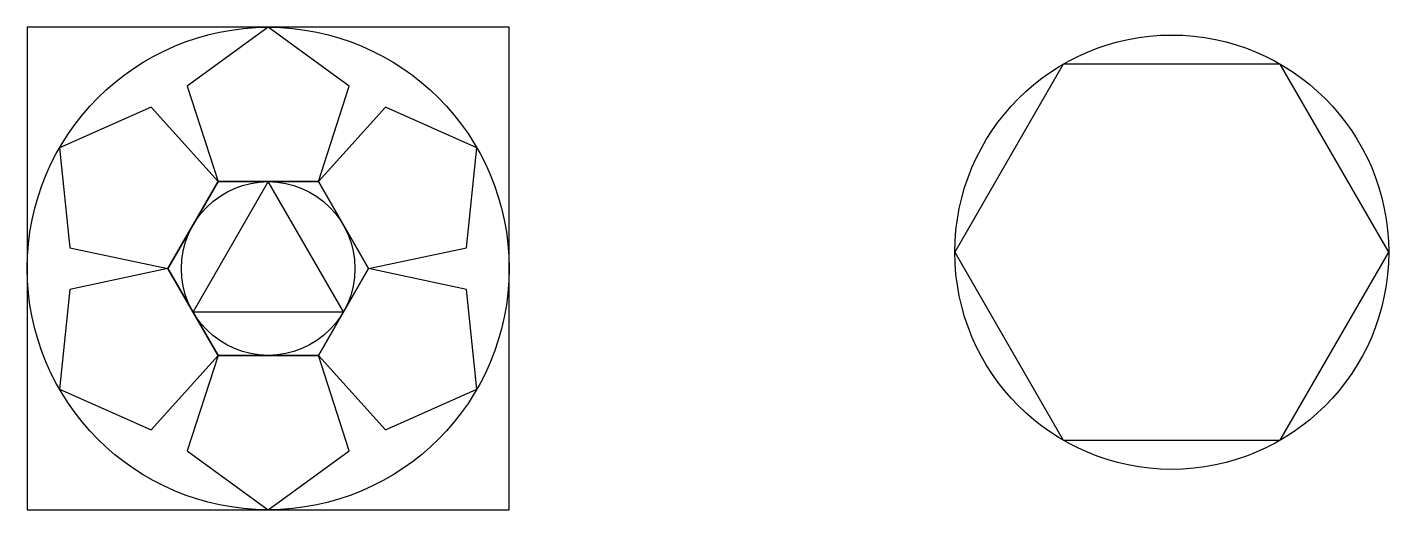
# Model space of a CAD drawing. Header units: millimetres. Extents: x 1286 to 1443, y 1015 to 1070.
import ezdxf

# ---------------------------------------------------------------- set-up
doc = ezdxf.new("R2010")
doc.units = ezdxf.units.MM

msp = doc.modelspace()

# ---------------------------------------------------------------- linework, layer by layer
for points in [[(1341.84, 1014.5), (1341.84, 1070.04), (1286.3, 1070.04), (1286.3, 1014.5)], [(1308.3, 1052.27), (1319.85, 1052.27), (1323.41, 1063.26), (1314.07, 1070.04), (1304.73, 1063.26)], [(1405.7, 1065.8), (1393.2, 1044.15), (1405.7, 1022.5), (1430.7, 1022.5), (1443.2, 1044.15), (1430.7, 1065.8)], [(1302.52, 1042.27), (1308.3, 1052.27), (1300.57, 1060.85), (1290.02, 1056.16), (1291.23, 1044.67)], [(1319.85, 1052.27), (1325.62, 1042.27), (1336.91, 1044.67), (1338.12, 1056.16), (1327.57, 1060.85)], [(1308.3, 1052.27), (1302.52, 1042.27), (1308.3, 1032.27), (1319.85, 1032.27), (1325.62, 1042.27), (1319.85, 1052.27)], [(1314.07, 1052.27), (1305.41, 1037.27), (1322.73, 1037.27)], [(1308.3, 1032.27), (1302.52, 1042.27), (1291.23, 1039.87), (1290.02, 1028.39), (1300.57, 1023.69)], [(1325.62, 1042.27), (1319.85, 1032.27), (1327.57, 1023.69), (1338.12, 1028.39), (1336.91, 1039.87)], [(1319.85, 1032.27), (1308.3, 1032.27), (1304.73, 1021.29), (1314.07, 1014.5), (1323.41, 1021.29)]]:
    msp.add_lwpolyline(points, close=True)
for centre, radius in [((1314.07, 1042.27), 27.77), ((1418.2, 1044.15), 25), ((1418.2, 1044.15), 25), ((1418.2, 1044.15), 25), ((1418.2, 1044.15), 25), ((1314.07, 1042.27), 10)]:
    msp.add_circle(centre, radius)

doc.saveas('drawing.dxf')
